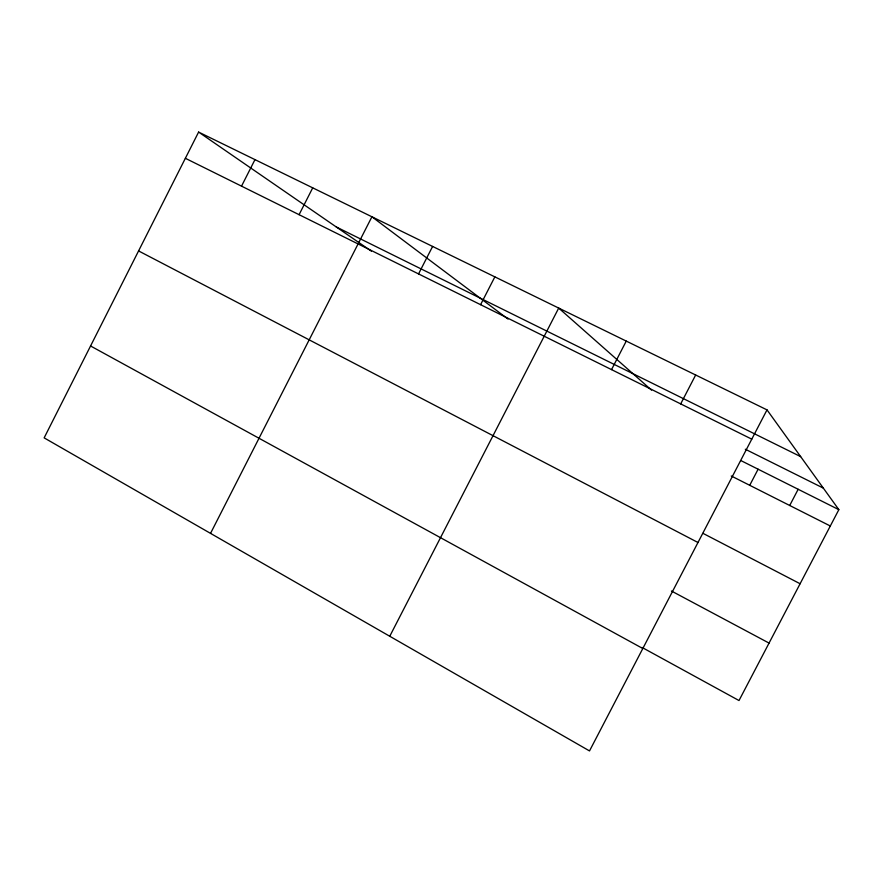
<?xml version="1.0" encoding="UTF-8"?>
<svg xmlns="http://www.w3.org/2000/svg" width="883" height="883" viewBox="0 0 883 883"><rect width="100%" height="100%" fill="white"/><g stroke="black" fill="none" stroke-linecap="round" stroke-linejoin="round"><path stroke-width="1.32" d="M198.609 132.075L44.15 437.869L589.513 750.925L767.007 409.878L198.609 132.075L371.379 251.158M241.534 186.147L254.977 159.624M299.083 214.679L312.725 187.847M210.529 533.376L371.92 216.776L508.045 319.083M418.553 273.918L432.604 246.445M480.584 304.679L494.855 276.865M389.756 636.257L558.707 308.079L651.577 390.154M611.533 369.613L626.257 341.092M680.683 403.906L695.661 375.01M749.722 485.308L758.111 469.204M789.711 505.495L798.166 489.281M767.007 409.878L838.85 509.668L739.005 700.539L642.04 647.438M336.235 226.931L800.649 456.621M185.364 158.3L751.775 439.149M745.307 449.226L823.342 488.122M740.848 460.562L838.85 509.668M731.267 475.981L830.307 525.992M702.978 533.343L800.097 583.74M138.576 250.927L697.989 542.504M671.422 591.003L769.06 643.089M90.563 345.981L642.813 648.508"/></g></svg>
